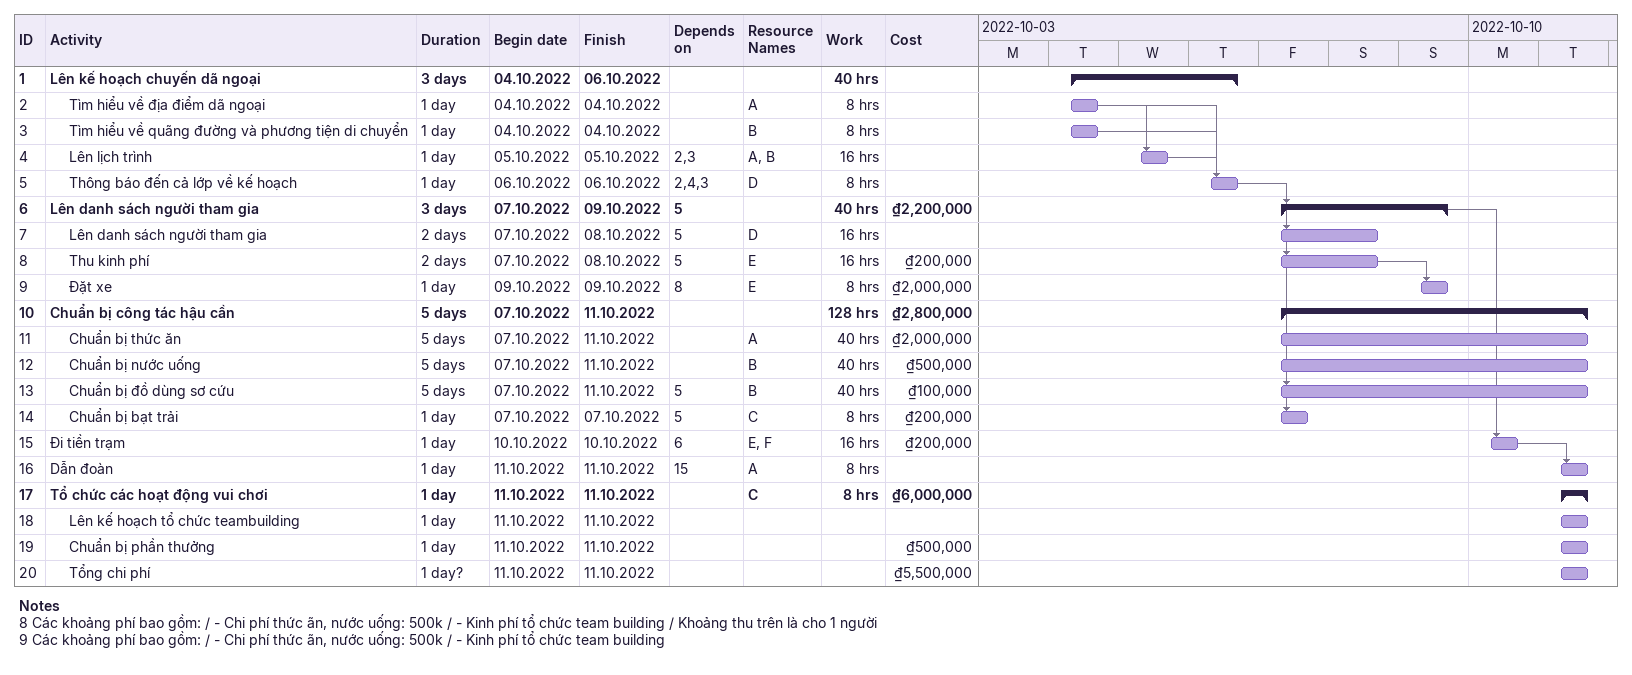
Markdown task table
| ID | Level | Task | Duration | Start | Finish | Predecessors | Resources | Work (h) | Cost (₫) |
|---|---|---|---|---|---|---|---|---|---|
| 1 | 1 | **Lên kế hoạch chuyến dã ngoại** | 3d | 2022-10-04 | 2022-10-06 |  |  | 40 |  |
| 2 | 2 | Tìm hiểu về địa điểm dã ngoại | 1d | 2022-10-04 | 2022-10-04 |  | A | 8 |  |
| 3 | 2 | Tìm hiểu về quãng đường và phương tiện di chuyển | 1d | 2022-10-04 | 2022-10-04 |  | B | 8 |  |
| 4 | 2 | Lên lịch trình | 1d | 2022-10-05 | 2022-10-05 | 2, 3 | A, B | 16 |  |
| 5 | 2 | Thông báo đến cả lớp về kế hoạch | 1d | 2022-10-06 | 2022-10-06 | 2, 4, 3 | D | 8 |  |
| 6 | 1 | **Lên danh sách người tham gia** | 3d | 2022-10-07 | 2022-10-09 | 5 |  | 40 | 2200000 |
| 7 | 2 | Lên danh sách người tham gia | 2d | 2022-10-07 | 2022-10-08 | 5 | D | 16 |  |
| 8 | 2 | Thu kinh phí | 2d | 2022-10-07 | 2022-10-08 | 5 | E | 16 | 200000 |
| 9 | 2 | Đặt xe | 1d | 2022-10-09 | 2022-10-09 | 8 | E | 8 | 2000000 |
| 10 | 1 | **Chuẩn bị công tác hậu cần** | 5d | 2022-10-07 | 2022-10-11 |  |  | 128 | 2800000 |
| 11 | 2 | Chuẩn bị thức ăn | 5d | 2022-10-07 | 2022-10-11 |  | A | 40 | 2000000 |
| 12 | 2 | Chuẩn bị nước uống | 5d | 2022-10-07 | 2022-10-11 |  | B | 40 | 500000 |
| 13 | 2 | Chuẩn bị đồ dùng sơ cứu | 5d | 2022-10-07 | 2022-10-11 | 5 | B | 40 | 100000 |
| 14 | 2 | Chuẩn bị bạt trải | 1d | 2022-10-07 | 2022-10-07 | 5 | C | 8 | 200000 |
| 15 | 1 | Đi tiền trạm | 1d | 2022-10-10 | 2022-10-10 | 6 | E, F | 16 | 200000 |
| 16 | 1 | Dẫn đoàn | 1d | 2022-10-11 | 2022-10-11 | 15 | A | 8 |  |
| 17 | 1 | **Tổ chức các hoạt động vui chơi** | 1d | 2022-10-11 | 2022-10-11 |  | C | 8 | 6000000 |
| 18 | 2 | Lên kế hoạch tổ chức teambuilding | 1d | 2022-10-11 | 2022-10-11 |  |  |  |  |
| 19 | 2 | Chuẩn bị phần thưởng | 1d | 2022-10-11 | 2022-10-11 |  |  |  | 500000 |
| 20 | 2 | Tổng chi phí | 1d? | 2022-10-11 | 2022-10-11 |  |  |  | 5500000 |

Notes
- 8: Các khoảng phí bao gồm: / - Chi phí thức ãn, nước uống: 500k / - Kinh phí tổ chức team building / Khoảng thu trên là cho 1 người
- 9: Các khoảng phí bao gồm: / - Chi phí thức ãn, nước uống: 500k / - Kinh phí tổ chức team building
